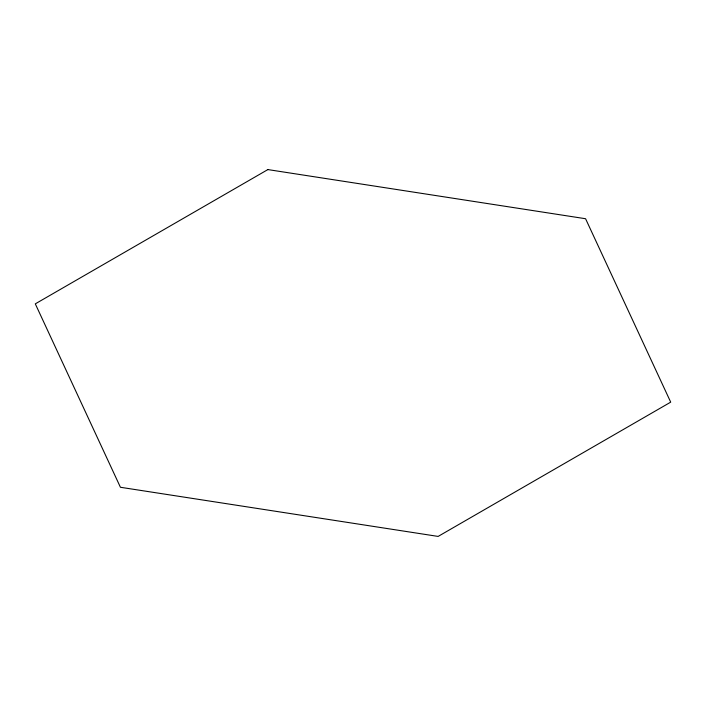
<?xml version="1.0" encoding="UTF-8"?>
<svg xmlns="http://www.w3.org/2000/svg" width="706" height="706" viewBox="0 0 706 706"><rect width="100%" height="100%" fill="white"/><g stroke="black" fill="none" stroke-linecap="round" stroke-linejoin="round"><path stroke-width="1.06" d="M267.874 169.581L35.3 303.854L120.426 487.272L438.126 536.419L670.7 402.146L585.574 218.728L267.874 169.581"/></g></svg>
